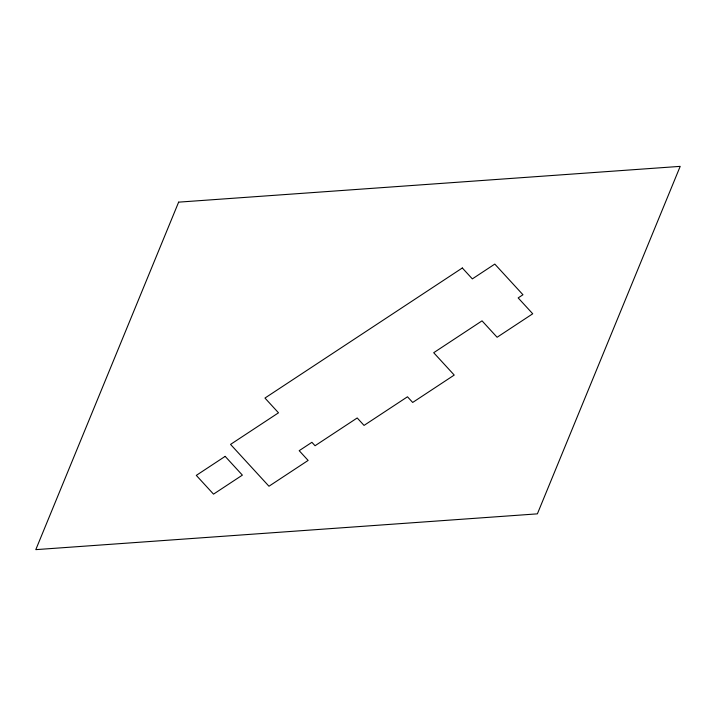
<?xml version="1.0" encoding="UTF-8"?>
<svg xmlns="http://www.w3.org/2000/svg" width="716" height="716" viewBox="0 0 716 716"><rect width="100%" height="100%" fill="white"/><g stroke="black" fill="none" stroke-linecap="round" stroke-linejoin="round"><path stroke-width="1.07" d="M178.633 202.145L35.8 549.637L537.376 513.855L680.2 166.363L178.633 202.145M462.33 267.981L264.956 398.051L278.497 412.81L230.552 444.403L268.965 486.236L308.131 460.424L299.19 450.686L311.899 442.309L315.049 445.737L357.203 417.965L364.041 425.411L407.485 396.789L412.685 402.455L454.23 375.068L433.699 352.711L482.038 320.849L497.101 337.263L532.731 313.778L518.169 297.91L522.957 294.75L494.801 264.088L472.345 278.891L462.33 267.981M225.155 456.369L196.3 475.388L213.52 494.138L242.375 475.129L225.155 456.369"/></g></svg>
